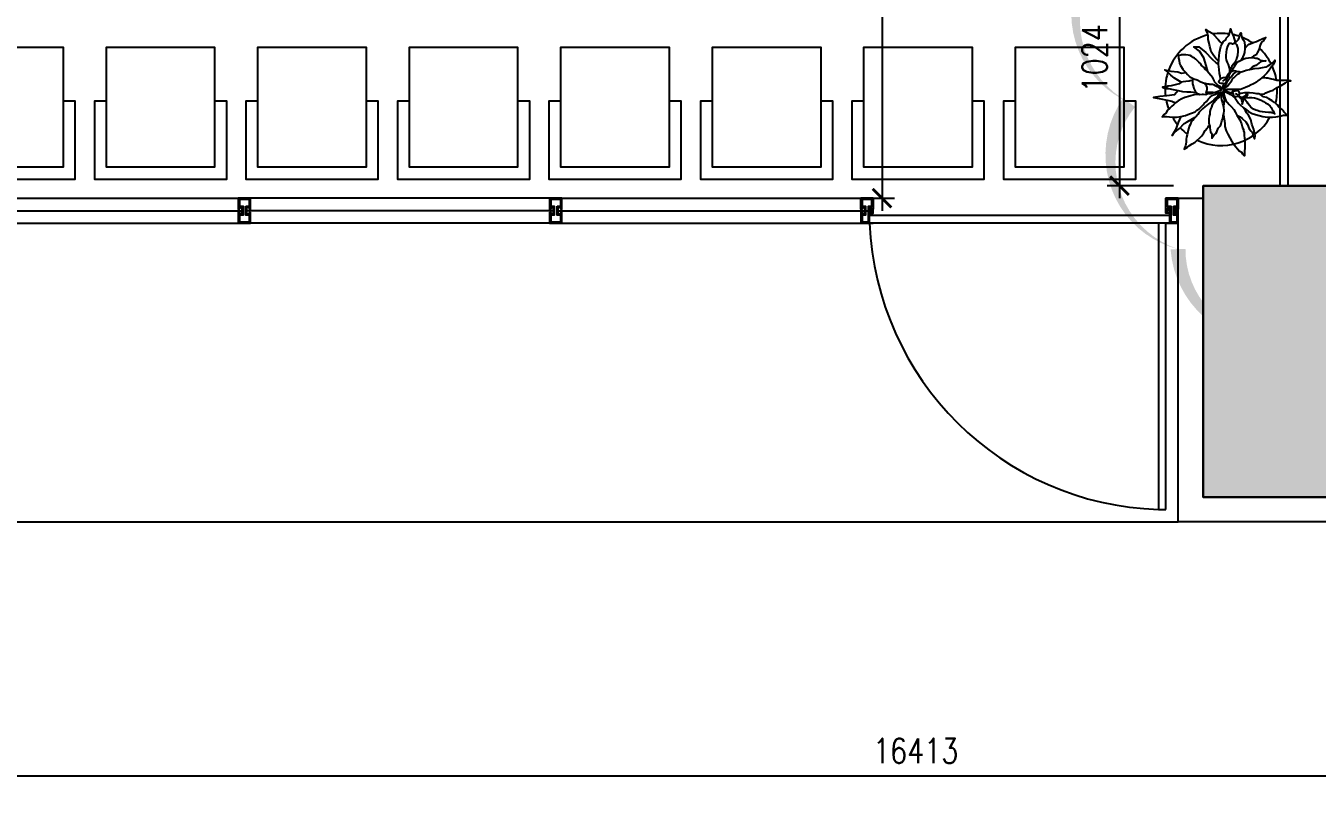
# Model space of a CAD drawing. Header units: millimetres. Extents: x 489570 to 664474, y -400689 to -233120.
# Drawn here: x 545257 to 550442, y -294219 to -291157 of the extents above; entities that cross this region are included whole.
import ezdxf

# ---------------------------------------------------------------- set-up
doc = ezdxf.new("R2010")
doc.units = ezdxf.units.MM
doc.header["$LTSCALE"] = 10
doc.header["$MEASUREMENT"] = 0
doc.linetypes.add('HIDDEN', pattern=[0.375, 0.25, -0.125])
for name, color, linetype in [('03AFP', 2, 'Continuous'), ('06APP', 1, 'HIDDEN'), ('07APP', 7, 'Continuous'), ('XREF BB LVL 3$0$X-WTC3-Level 3 segmented$0$COL', 7, 'Continuous'), ('XREF BB LVL 3$0$X-WTC3-Level 3 segmented$0$DMS', 7, 'Continuous'), ('XREF BB LVL 3$0$X-WTC3-Level 3 segmented$0$DOOR', 2, 'Continuous'), ('XREF BB LVL 3$0$X-WTC3-Level 3 segmented$0$HAT', 251, 'Continuous'), ('XREF BB LVL 3$0$X-WTC3-Level 3 segmented$0$WAL', 7, 'Continuous'), ('XREF BB LVL 3$0$X-WTC3-Level 3 segmented$0$WIN', 2, 'Continuous')]:
    doc.layers.add(name, color=color, linetype=linetype)
doc.styles.add('DIM', font='ROMANS.shx', dxfattribs={"width": 0.8})
doc.dimstyles.new('DIM 50', dxfattribs={"dimscale": 50, "dimtxt": 2, "dimasz": 1.5, "dimexe": 1, "dimexo": 1, "dimgap": 1, "dimtad": 1, "dimdec": 0, "dimzin": 0, "dimdsep": 46, "dimtxsty": 'DIM', "dimblk": 'ARCHTICK', "dimcen": 0.09, "dimdle": 1, "dimclrd": 9, "dimclre": 9, "dimclrt": 3, "dimadec": 0, "dimazin": 0, "dimtfac": 1, "dimtdec": 0, "dimtix": 1, "dimtmove": 2, "dimatfit": 3, "dimldrblk": 'DOT', "dimfxl": 2, "dimtolj": 1, "dimtzin": 0, "dimarcsym": 0})

# ---------------------------------------------------------------- blocks, each defined once
blk = doc.blocks.new('XREF BB LVL 3$0$X-WTC3-Level 3 segmented$0$C125105')
at = {"layer": 'XREF BB LVL 3$0$X-WTC3-Level 3 segmented$0$HAT'}
blk.add_hatch(color=256, dxfattribs=at).paths.add_polyline_path([(-524.75, -1250), (525.25, -1250), (525.25, 0), (-524.75, 0)])
at = {"layer": 'XREF BB LVL 3$0$X-WTC3-Level 3 segmented$0$COL'}
blk.add_lwpolyline([(-524.75, -1250), (525.25, -1250), (525.25, 0), (-524.75, 0)], close=True, dxfattribs=at)
blk = doc.blocks.new('XREF BB LVL 3$0$X-WTC3-Level 3 segmented$0$STRU')
at = {"layer": 'XREF BB LVL 3$0$X-WTC3-Level 3 segmented$0$COL', "rotation": 90}
blk.add_blockref('XREF BB LVL 3$0$X-WTC3-Level 3 segmented$0$C125105', (-22400, -12500.25), dxfattribs=at)
blk = doc.blocks.new('XREF BB LVL 3$0$X-WTC3-Level 3 segmented$0$fra2')
for points in [[(0.434, 0), (0, 0), (0, 0.5), (0.434, 0.5)], [(0.434, 0.501), (0.434, 0.46), (0.364, 0.41), (0.364, 0.355), (0.636, 0.355), (0.636, 0.41), (0.566, 0.46), (0.566, 0.5), (1, 0.5), (1, 0), (0.566, 0), (0.566, 0.04), (0.636, 0.09), (0.636, 0.145), (0.364, 0.145), (0.364, 0.09), (0.434, 0.04), (0.434, -0.001)]]:
    blk.add_lwpolyline(points)
blk.add_lwpolyline([(0.686, 0.305), (0.686, 0.45), (0.95, 0.45), (0.95, 0.05), (0.686, 0.05), (0.686, 0.195), (0.314, 0.195), (0.314, 0.05), (0.05, 0.05), (0.05, 0.45), (0.314, 0.45), (0.314, 0.305)], close=True)
blk = doc.blocks.new('XREF BB LVL 3$0$X-WTC3-Level 3 segmented$0$Fra6')
for points in [[(0.434, 0), (0, 0), (0, 0.5), (0.434, 0.5)], [(0.434, -0.001), (0.434, 0.04), (0.364, 0.09), (0.364, 0.145), (1, 0.145), (1, 0.5), (0.566, 0.5), (0.566, 0.46), (0.636, 0.41), (0.636, 0.355), (0.364, 0.355), (0.364, 0.41), (0.434, 0.46), (0.434, 0.501)]]:
    blk.add_lwpolyline(points)
for points in [[(0.314, 0.305), (0.314, 0.45), (0.05, 0.45), (0.05, 0.05), (0.314, 0.05), (0.314, 0.195), (0.95, 0.195), (0.95, 0.45), (0.686, 0.45), (0.686, 0.305)], [(0.553, 0.454), (0.553, 0.5), (0.447, 0.5), (0.447, 0.454), (0.378, 0.404), (0.378, 0.367), (0.473, 0.367), (0.473, 0.472), (0.527, 0.472), (0.527, 0.367), (0.622, 0.367), (0.622, 0.404)], [(0.386, 0.136), (0.483, 0.136), (0.483, 0.036), (0.557, 0.036), (0.557, 0.136), (0.6, 0.136), (0.6, 0), (0.45, 0), (0.45, 0.042), (0.386, 0.088)]]:
    blk.add_lwpolyline(points, close=True)
blk = doc.blocks.new('XREF BB LVL 3$0$X-WTC3-Level 3 segmented$0$Fra5')
for points in [[(0.434, 0), (0, 0), (0, 0.5), (0.434, 0.5)], [(0.434, -0.001), (0.434, 0.04), (0.364, 0.09), (0.364, 0.145), (0.636, 0.145), (0.636, 0.09), (0.566, 0.04), (0.566, 0), (1, 0), (1, 0.355), (0.364, 0.355), (0.364, 0.41), (0.434, 0.46), (0.434, 0.501)]]:
    blk.add_lwpolyline(points)
for points in [[(0.314, 0.05), (0.314, 0.195), (0.686, 0.195), (0.686, 0.05), (0.95, 0.05), (0.95, 0.305), (0.314, 0.305), (0.314, 0.45), (0.05, 0.45), (0.05, 0.05)], [(0.386, 0.412), (0.386, 0.364), (0.483, 0.364), (0.483, 0.464), (0.557, 0.464), (0.557, 0.364), (0.6, 0.364), (0.6, 0.5), (0.45, 0.5), (0.45, 0.458)]]:
    blk.add_lwpolyline(points, close=True)
blk = doc.blocks.new('_ARCHTICK')
at = {"color": 0, "linetype": 'ByBlock', "const_width": 0.15}
blk.add_lwpolyline([(-0.5, -0.5), (0.5, 0.5)], dxfattribs=at)
blk = doc.blocks.new('*D103')
at = {"layer": '07APP', "color": 9, "lineweight": -2, "transparency": 16777216}
for p, q in [((549648.7, -290725.9), (549648.7, -291849.6)), ((549864.8, -290775.9), (549598.7, -290775.9)), ((549864.8, -291799.6), (549598.7, -291799.6))]:
    blk.add_line(p, q, dxfattribs=at)
at = {"layer": 'Defpoints', "color": 0, "transparency": 16777216}
for p in [(549914.8, -290775.9), (549648.7, -291799.6), (549914.8, -291799.6)]:
    blk.add_point(p, dxfattribs=at)
at = {"layer": '07APP', "color": 9, "lineweight": -2, "transparency": 16777216, "xscale": 75, "yscale": 75, "zscale": 75}
for p, rotation in [((549648.7, -290775.9), 90), ((549648.7, -291799.6), 270)]:
    blk.add_blockref('_ARCHTICK', p, dxfattribs=dict(at, rotation=rotation))
at = {"layer": '07APP', "color": 3, "transparency": 16777216, "insert": (549548.7, -291287.8), "char_height": 100, "attachment_point": 5, "rotation": 90, "style": 'DIM'}
blk.add_mtext('\\A1;1024', dxfattribs=at)
blk = doc.blocks.new('_DOT')
at = {"color": 0, "linetype": 'ByBlock'}
blk.add_line((-0.5, 0), (-1, 0), dxfattribs=at)
at = {"color": 0, "linetype": 'ByBlock', "const_width": 0.5}
blk.add_lwpolyline([(-0.25, 0, 1), (0.25, 0, 1)], format="xyb", close=True, dxfattribs=at)
blk = doc.blocks.new('dot')
at = {"color": 2, "lineweight": -2}
for p, q in [((0, -20.651), (0, 20.651)), ((-20.651, 0), (20.651, 0))]:
    blk.add_line(p, q, dxfattribs=at)
at = {"const_width": 10}
blk.add_lwpolyline([(5, 0, 1), (-5, 0, 1)], format="xyb", close=True, dxfattribs=at)
blk = doc.blocks.new('*D120')
at = {"layer": '03AFP', "color": 9, "lineweight": -2, "transparency": 16777216}
for p, q in [((557036.5, -290455.4), (557036.5, -294218.8)), ((540623.6, -291130.8), (540623.6, -294218.8)), ((540573.6, -294168.8), (557086.5, -294168.8))]:
    blk.add_line(p, q, dxfattribs=at)
at = {"layer": 'Defpoints', "color": 0, "transparency": 16777216}
for p in [(557036.5, -290405.4), (540623.6, -291080.8), (557036.5, -294168.8)]:
    blk.add_point(p, dxfattribs=at)
at = {"layer": '03AFP', "color": 9, "lineweight": -2, "transparency": 16777216, "xscale": 75, "yscale": 75, "zscale": 75, "rotation": 180}
blk.add_blockref('_ARCHTICK', (540623.6, -294168.8), dxfattribs=at)
at = {"layer": '03AFP', "color": 9, "lineweight": -2, "transparency": 16777216, "xscale": 75, "yscale": 75, "zscale": 75}
blk.add_blockref('_ARCHTICK', (557036.5, -294168.8), dxfattribs=at)
at = {"layer": '03AFP', "color": 3, "transparency": 16777216, "insert": (548830.1, -294068.8), "char_height": 100, "attachment_point": 5, "style": 'DIM'}
blk.add_mtext('\\A1;16413', dxfattribs=at)
blk = doc.blocks.new('*D121')
at = {"layer": '03AFP', "color": 9, "lineweight": -2, "transparency": 16777216}
for p, q in [((548695.2, -286221.6), (548695.2, -291899.6)), ((548251.1, -286271.6), (548745.2, -286271.6)), ((548251.1, -291849.6), (548745.2, -291849.6))]:
    blk.add_line(p, q, dxfattribs=at)
at = {"layer": 'Defpoints', "color": 0, "transparency": 16777216}
for p in [(548201.1, -286271.6), (548201.1, -291849.6), (548695.2, -291849.6)]:
    blk.add_point(p, dxfattribs=at)
at = {"layer": '03AFP', "color": 9, "lineweight": -2, "transparency": 16777216, "xscale": 75, "yscale": 75, "zscale": 75}
for p, rotation in [((548695.2, -286271.6), 90), ((548695.2, -291849.6), 270)]:
    blk.add_blockref('_ARCHTICK', p, dxfattribs=dict(at, rotation=rotation))
at = {"layer": '03AFP', "color": 3, "transparency": 16777216, "insert": (548595.2, -289060.6), "char_height": 100, "attachment_point": 5, "rotation": 90, "style": 'DIM'}
blk.add_mtext('\\A1;5578', dxfattribs=at)

msp = doc.modelspace()

# ---------------------------------------------------------------- linework, layer by layer
at = {"layer": '03AFP', "color": 1}
for points in [[(550047.2, -291300.7), (550035.8, -291288), (550024.9, -291273.6), (550016.9, -291261.2), (550013.4, -291250.3), (550011.4, -291240.4), (550008.5, -291227.5), (550004.5, -291211.6), (550004, -291197.2), (550002.5, -291186.3), (549995.1, -291172.4), (550000.5, -291175.4), (550009, -291179.8), (550020.9, -291186.3), (550030.3, -291196.7), (550041.3, -291208.1), (550045.2, -291212.1), (550052.7, -291221), (550056.2, -291225.5), (550060.6, -291229.5)], [(550054.7, -291369.8), (550052.7, -291358), (550050.7, -291348.1), (550049.2, -291333.2), (550046.7, -291310.9), (550047.7, -291290.6), (550048.2, -291277.7), (550050.7, -291263.8), (550053.2, -291252.8), (550056.1, -291240.4), (550060.6, -291229.5), (550065.6, -291219.6), (550075.5, -291213.1), (550077.5, -291206.2), (550082.5, -291201.2), (550087, -291195.6), (550090.4, -291187.7), (550092.9, -291177.7), (550094.4, -291169.3), (550098.9, -291182.7), (550102.4, -291191.1), (550105.8, -291199.6), (550108.8, -291210), (550111.3, -291217.9), (550111.8, -291222.4), (550112.3, -291227)], [(550114.3, -291224.5), (550120.7, -291218), (550125.7, -291211.6), (550128.7, -291205.1), (550131.7, -291194.7), (550136.1, -291184.8), (550137.1, -291189.7), (550138.1, -291199.7), (550141.1, -291206.6), (550147.1, -291214.6), (550150.6, -291223), (550152, -291237.9), (550152, -291248.3), (550150.1, -291264.7), (550148.1, -291272.6), (550143.1, -291282), (550140.6, -291288), (550137.7, -291294.6)], [(550002.6, -291341.3), (549996.2, -291316.4), (549986.9, -291285.4), (549969.9, -291259.1), (549946.7, -291242.1), (549966.8, -291242.1), (549994.7, -291263.8), (550019.5, -291290.1), (550036.5, -291305.5), (550046.7, -291310.9)], [(550081, -291361.1), (550084.5, -291351.2), (550091, -291342.3), (550091, -291334.3), (550091, -291330.4), (550090.5, -291325.4), (550086, -291312), (550082.1, -291304.3), (550079.6, -291297.9), (550078.1, -291293.4), (550077.1, -291286), (550077.1, -291276.5), (550077.6, -291263.6), (550080.1, -291251.7), (550083.6, -291238.8), (550090, -291227.4), (550094.5, -291226.9), (550097.5, -291226.9), (550101.9, -291228.9), (550104.9, -291229.4), (550108.9, -291227.4), (550113.4, -291226.9), (550118.3, -291232.9), (550120.8, -291239.8), (550123.3, -291248.2), (550123.3, -291259.2), (550122.3, -291277), (550118.8, -291287.9), (550116.4, -291294.9), (550111.4, -291304.8), (550107.4, -291309.8), (550099.9, -291319), (550096.4, -291324.9), (550095.9, -291330.9), (550094.5, -291335.8), (550094.5, -291339.8), (550102.4, -291330.9), (550105.9, -291325.9), (550111.8, -291318), (550118.3, -291307.5), (550129.7, -291299.6), (550137.7, -291294.6), (550147.6, -291290.2), (550155.6, -291287.7), (550167, -291286.2), (550178.4, -291284.7), (550189.3, -291285.2), (550194.8, -291287.7), (550201.3, -291287.7), (550208.7, -291291.7), (550212.7, -291294.6), (550218.7, -291296.1), (550222.6, -291297.1), (550231.1, -291297.6), (550235.5, -291298.1), (550226.6, -291299.6), (550220.6, -291300.1), (550215.2, -291301.6), (550207.7, -291307), (550201.8, -291312.5), (550195.8, -291316), (550188.3, -291319), (550180.9, -291323.4), (550177.4, -291326.9), (550173.4, -291329.4), (550171.5, -291332.9)], [(550152, -291248.3), (550162.5, -291236.4), (550169.4, -291231.4), (550179.9, -291227.5), (550189.3, -291223), (550198.7, -291220), (550206.2, -291215.6), (550224.1, -291208.6), (550235.5, -291204.1), (550228.5, -291215.6), (550218.1, -291223.5), (550213.6, -291235.4), (550208.7, -291250.3), (550206.7, -291256.7), (550200.7, -291265.7), (550196.8, -291274.1), (550186.8, -291279.1), (550178.4, -291284.7)], [(550062.9, -291411.3), (550058, -291406.3), (550053.5, -291402.3), (550049, -291399.4), (550041.1, -291392.4), (550032.6, -291385), (550029.7, -291382), (550028.2, -291376.5), (550023.2, -291366.1), (550015.7, -291356.2), (550007.8, -291346.8), (549997.4, -291335.9), (549992.9, -291330.9), (549988.9, -291324.9), (549978, -291317), (549974.5, -291310.5), (549967.5, -291303.6), (549959.6, -291294.7), (549955.1, -291291.7), (549949.2, -291287.2), (549944.2, -291283.8), (549938.7, -291280.3), (549932.8, -291276.8), (549924.8, -291274.8), (549915.4, -291273.3), (549909.9, -291273.3), (549903.5, -291273.3), (549897, -291273.8), (549894.5, -291275.3), (549888.6, -291276.3), (549884.1, -291276.8), (549885.6, -291279.8), (549886.1, -291286.7), (549888.1, -291297.1), (549890, -291308.6), (549894, -291317), (549903.5, -291331.9), (549907.4, -291337.3), (549914.4, -291345.3), (549921.8, -291353.2), (549925.8, -291356.7), (549931.3, -291361.7), (549936.7, -291365.1), (549946.7, -291369.6), (549960.1, -291374.6), (549975.5, -291381.5), (549985.4, -291386), (549991.4, -291387), (549996.4, -291389), (550002.3, -291390.4), (550006.8, -291390.4), (550009.3, -291390.9), (550013.3, -291391.4), (550021.7, -291391.9), (550026.2, -291392.9), (550032.6, -291397.4), (550041.1, -291401.4), (550051, -291408.3), (550057, -291412.8), (550059.5, -291414.8)], [(550064.4, -291411.8), (550072.9, -291406.8), (550080.3, -291401.4), (550089.8, -291389.4), (550094.2, -291383.5), (550099.2, -291377), (550103.7, -291368.6), (550107.6, -291366.1), (550112.6, -291361.2), (550117.1, -291356.7), (550123, -291351.7), (550130.5, -291346.8), (550138.4, -291342.3), (550150.1, -291338.4), (550156.6, -291335.9), (550171.5, -291332.9), (550178.4, -291331.4), (550190.3, -291328.9), (550209.2, -291326.9), (550222.6, -291324.5), (550237, -291321.5), (550247, -291316), (550253.9, -291312.5), (550262.9, -291306.1), (550267.8, -291300.1), (550272.3, -291294.7), (550271.8, -291301.1), (550264.9, -291313.5), (550257.9, -291323), (550247, -291339.3), (550239.5, -291347.8), (550229.6, -291358.2), (550220.6, -291366.6), (550212.7, -291371.6), (550203.8, -291378.1), (550198.3, -291383), (550188.8, -291388.5), (550172.5, -291397.4), (550170.5, -291398.4), (550154.6, -291405.3), (550140.7, -291410.3), (550134.2, -291412.3), (550119.3, -291412.3), (550109.4, -291412.3), (550099.9, -291412.8), (550090.5, -291412.8), (550083.5, -291412.8), (550078.1, -291412.8), (550066.1, -291413.8), (550063.2, -291415.3)], [(549896, -291383.7), (549869.3, -291367.4), (549855.3, -291355), (549838.3, -291339.5), (549830.5, -291333.4), (549855.3, -291339.5), (549883.2, -291342.6), (549897.2, -291347.3), (549914.4, -291345.3)], [(550068.6, -291409.3), (550072.1, -291400.8), (550078, -291390.4), (550082, -291380), (550086.5, -291374.5), (550096.4, -291362.6), (550105.9, -291350.7), (550115.8, -291343.3), (550118.3, -291340.3)], [(550085, -291359.6), (550088, -291358.7), (550093.5, -291349.2), (550095.9, -291342.3), (550103.4, -291337.8), (550107.4, -291337.3), (550113.8, -291338.3), (550123.3, -291341.3), (550127.7, -291341.3), (550134.5, -291344.5), (550138.4, -291342.3)], [(549941.2, -291376.8), (549932.8, -291378.2), (549928.3, -291379.7), (549914.4, -291380.2), (549904.5, -291382.2), (549896, -291383.7), (549887.6, -291390.1), (549877.6, -291392.6), (549856.3, -291398.6), (549842.4, -291400.1), (549835.3, -291403.5), (549821.4, -291404), (549832.3, -291408.5), (549845.7, -291409.5), (549864.6, -291413.5), (549884.5, -291416.9), (549901.9, -291420.9), (549918.8, -291422.4), (549935.2, -291422.9), (549946.1, -291423.4), (549955.6, -291424.4)], [(549941.7, -291367.4), (549941.2, -291376.8), (549941.7, -291390.2), (549945.2, -291402.6), (549946.7, -291408.5), (549949.2, -291414), (549952.7, -291419.9), (549955.6, -291424.4), (549960.1, -291428.4), (549965.6, -291430.4), (549971, -291432.8), (549980, -291432.3), (549985.4, -291432.3), (549994.9, -291432.8)], [(550059.5, -291414.8), (550047, -291419.9), (550036.6, -291423.9), (550023.2, -291427.4), (550014.3, -291429.9), (550007.3, -291429.9), (549998.9, -291429.4), (549996.4, -291427.9), (549999.8, -291418.9), (550000.8, -291411.5), (550000.8, -291405.5), (549997.4, -291398.1), (549994.9, -291393.6), (549991.4, -291387)], [(550085.5, -291364.6), (550080.5, -291368.1), (550078.5, -291372.1), (550077.5, -291376.5), (550076.6, -291384), (550073.1, -291388.4), (550067.1, -291390.4), (550063.1, -291388.9), (550057.2, -291389.4), (550051.2, -291387.4), (550047.7, -291384), (550048.7, -291376.5), (550052.2, -291372.5), (550057.2, -291367.1), (550064.6, -291365.1), (550075.1, -291363.1), (550081, -291361.1), (550085, -291359.6)], [(550060.5, -291408.8), (550065.1, -291399.8), (550066.1, -291395.4), (550067.1, -291390.4)], [(550085, -291359.6), (550075.1, -291368.6), (550071.6, -291372.5), (550068.1, -291376), (550062.6, -291381)], [(550088, -291358.7), (550085.5, -291364.6)], [(550211.2, -291432.2), (550230.2, -291430.3), (550236.1, -291426.8), (550252, -291419.9), (550265.4, -291415.9), (550281.8, -291404.5), (550298.2, -291396.5), (550314.6, -291385.6), (550323.6, -291380.7), (550333, -291378.7), (550337, -291377.7), (550323.1, -291375.7), (550311.1, -291376.2), (550297.2, -291376.7), (550280.3, -291376.2), (550266.9, -291372.2), (550253.5, -291370.2), (550244.1, -291367.8), (550239.1, -291366.8), (550232.6, -291366.3), (550220.6, -291366.6)], [(549884.5, -291416.9), (549869.2, -291434), (549838.2, -291438.6), (549810.3, -291441.7), (549785.6, -291444.8), (549815, -291451), (549839.8, -291455.6), (549858.4, -291460.3), (549873.7, -291467.1)], [(549971, -291432.8), (549961.1, -291433.3), (549948.7, -291434.8), (549931.3, -291439.3), (549910.9, -291445.2), (549899, -291450.7), (549884.6, -291458.1), (549873.7, -291467.1), (549865.1, -291474.2), (549858.2, -291479.7), (549851.2, -291488.1), (549840.3, -291497.1), (549835.3, -291506), (549827.9, -291512.9), (549821.9, -291519.9), (549819.4, -291522.4), (549828.8, -291521.9), (549837.3, -291521.9), (549849.7, -291522.4), (549861.6, -291523.4), (549877.5, -291523.4), (549894.4, -291521.9), (549913.8, -291516.9), (549929.7, -291511), (549938.1, -291507.5), (549953, -291502), (549959, -291496.6), (549968.4, -291490.1), (549976.4, -291482.2), (549984.5, -291475.1), (549988.9, -291468.7), (549997.9, -291460.7), (550005.3, -291450.8), (550012.3, -291443.8), (550022.2, -291435.9), (550031.7, -291432.4), (550044.6, -291427), (550054, -291424.5), (550058, -291420.5)], [(550049.3, -291425.7), (550045.1, -291434), (550041.6, -291440.5), (550037.6, -291445.9), (550031.2, -291450.4), (550026.7, -291455.4), (550017.7, -291462.3), (550004.3, -291471.2), (549991.4, -291483.1), (549982, -291491.1), (549977, -291496.5), (549969.1, -291504), (549962.6, -291513.4), (549956.1, -291520.9), (549949.2, -291528.3), (549945.7, -291533.8), (549938.3, -291540.7), (549934.2, -291551.3), (549931.7, -291555.3), (549928.3, -291562.2), (549925.3, -291571.1), (549923.3, -291583.1), (549920.3, -291594.5), (549917.3, -291604.4), (549916.3, -291612.8), (549915.8, -291622.8), (549914.9, -291632.2), (549913.4, -291639.6), (549910.9, -291644.6), (549907.9, -291652), (549921.8, -291644.1), (549929.8, -291638.1), (549940.7, -291631.2), (549952.1, -291624.2), (549958.6, -291617.3), (549971, -291607.4), (549978.9, -291598.4), (549986.9, -291587.5), (549992.8, -291578.1), (550000.8, -291568.2), (550004.3, -291563.7), (550005.8, -291560.2), (550009.8, -291557)], [(549994.9, -291432.8), (550003.1, -291429.6)], [(549998.1, -291423.4), (550013.2, -291423.9), (550023.6, -291423.9), (550029.9, -291425.6), (550036.6, -291423.9)], [(550058, -291420.5), (550054.6, -291430.9), (550051.1, -291439.8), (550049.1, -291443.8), (550041.7, -291448.8), (550033.7, -291458.7), (550028.7, -291465.2), (550020.3, -291475.1), (550017.3, -291483.5), (550013.3, -291492), (550011.3, -291501.9), (550010.8, -291512.3), (550008.3, -291520), (550007.3, -291530.5), (550007.3, -291538.4), (550007.8, -291546.8), (550008.8, -291553.8), (550010.8, -291560.2), (550010.8, -291567.2), (550013.8, -291582.6), (550016.3, -291587), (550018.8, -291593), (550019.8, -291599.4), (550019.8, -291607.9), (550024.7, -291599.9), (550028.7, -291595), (550035.2, -291589), (550039.1, -291583.1), (550045.1, -291568.2), (550054.5, -291558.7), (550056.5, -291550.3), (550060, -291538.9), (550063, -291529), (550064.5, -291519.1), (550067, -291508.8), (550068.5, -291498.9), (550068, -291483), (550064.1, -291468.6), (550062.1, -291462.2), (550059.6, -291454.2), (550058.6, -291445.8), (550059.6, -291438.9), (550060.1, -291431.9), (550062.1, -291426), (550062.1, -291423.5)], [(550062.1, -291423.5), (550064.6, -291434.9), (550066.5, -291443.8), (550068, -291448.3), (550069, -291453.3), (550069, -291459.2), (550069, -291462.7), (550068, -291467.1), (550067.5, -291472.6)], [(550062.6, -291419.6), (550070.6, -291422.1), (550076.5, -291424), (550085, -291428), (550094.4, -291433.5), (550101.9, -291438.9), (550112.8, -291447.4), (550121.2, -291460.3), (550126.7, -291468.2), (550132.7, -291474.7), (550145.6, -291485.1), (550158, -291494.5), (550166.9, -291501), (550181.9, -291508.9), (550194.3, -291512.9), (550208.7, -291517.3), (550224.6, -291520.8), (550243, -291523.8), (550256.5, -291524.3), (550263, -291524.3), (550275.9, -291523.3), (550284.4, -291520.9), (550295.3, -291519.4), (550302.2, -291517.4), (550307.7, -291515.9), (550317.1, -291515.4), (550323.6, -291515.9), (550316.1, -291510.4), (550309.7, -291504.5), (550306.7, -291499), (550301.7, -291493.1), (550295.8, -291488.6), (550288.8, -291483.1), (550283.9, -291475.7), (550279.4, -291471.7), (550273.4, -291466.8), (550270.4, -291465.8), (550266.5, -291462.8), (550261, -291457.8), (550248.5, -291449.8), (550238.6, -291445.3), (550227.1, -291441.8), (550214.7, -291433.4), (550207.8, -291430.9), (550200.3, -291429.9), (550193.3, -291428.9), (550185.4, -291427.4), (550170.5, -291427), (550163.5, -291427), (550150.6, -291427), (550135.7, -291428.4), (550129.8, -291430.4)], [(550062.6, -291419.6), (550067.5, -291428.9), (550069, -291436.9), (550071, -291445.8), (550075, -291456.7), (550082.4, -291464.7), (550088.9, -291473.1), (550097.3, -291481), (550107.3, -291493.7), (550114.8, -291505.2), (550120.2, -291516.1), (550131.2, -291534.9), (550138.1, -291550.8), (550142.6, -291566.7), (550146.1, -291573.1), (550147.1, -291579.1), (550148.5, -291585.1), (550148.5, -291590.5), (550149.5, -291598.4), (550150, -291607.4), (550152, -291617.8), (550152, -291627.2), (550152, -291637.2), (550152, -291644.6), (550151.5, -291652), (550151, -291658), (550150.5, -291668.9), (550150.5, -291678.9), (550147.5, -291677.9), (550144.1, -291672), (550139.1, -291666.5), (550129.7, -291660.1), (550123.7, -291654.1), (550114.3, -291643.7), (550107.3, -291634.3), (550100.8, -291622.3), (550092.4, -291607.5), (550085, -291592.1), (550078, -291578.7), (550073, -291561.8), (550072.5, -291549.9), (550072, -291540.5), (550070.5, -291533), (550069.1, -291522.1), (550065.8, -291513.9)], [(550064.6, -291414.5), (550072.6, -291417.5), (550082.6, -291421), (550089.5, -291423.5), (550097, -291426), (550100.4, -291426.5), (550103.7, -291425.9)], [(550127.3, -291436.4), (550129.8, -291430.4), (550129.8, -291426), (550128.8, -291422), (550126.8, -291419.5), (550124.3, -291418.5), (550120.8, -291418), (550115.3, -291418.5), (550111.4, -291420), (550106.9, -291421), (550101.4, -291421.5), (550103.4, -291424.5), (550104.4, -291430.4), (550106.9, -291436.4), (550110.4, -291440.4), (550118.8, -291440.8), (550124.3, -291439.4), (550127.3, -291440.8)], [(550124.8, -291436.4), (550123.3, -291433.9), (550119.8, -291431.9), (550114.9, -291429.9)], [(550127.3, -291436.4), (550131.7, -291440.8), (550134.7, -291442.8), (550137.7, -291444.8), (550147.6, -291446.3), (550155.1, -291446.3), (550168, -291445.3), (550179.9, -291444.8), (550190.9, -291446.3), (550199.8, -291448.8), (550206.8, -291451.3), (550217.7, -291455.7), (550226.1, -291460.7), (550234.6, -291466.7), (550243, -291471.1), (550254, -291480.5), (550257.9, -291485.5), (550259.9, -291490.5), (550261.9, -291493.9), (550265.4, -291498.4), (550268.9, -291505.4), (550271.8, -291511.3), (550265.4, -291507.8), (550259.9, -291507.3), (550256.9, -291505.9), (550247.5, -291505.9), (550234.1, -291503.9), (550222.7, -291502.9), (550212.2, -291501.4), (550201.3, -291497.9), (550195.3, -291495.4), (550186.9, -291492), (550176, -291483.5), (550171, -291476.6), (550165, -291470.6), (550161.1, -291463.7), (550157.1, -291460.2), (550153.1, -291454.7), (550147.6, -291451.3), (550144.2, -291450.3), (550138.2, -291450.3), (550133.2, -291446.8), (550130.7, -291444.3), (550127.3, -291440.8)], [(550137.7, -291444.8), (550135.7, -291448.5)], [(550135.7, -291448.5), (550138.2, -291450.3), (550138.7, -291456.7), (550140.7, -291461.7), (550141.2, -291468.6), (550140.7, -291472.1), (550144.2, -291465.7), (550145.7, -291458.2), (550146.1, -291455.2), (550147.3, -291451.2)], [(550136.2, -291443.8), (550147.1, -291441.8), (550153.1, -291438.4), (550157.6, -291432.4), (550161.1, -291429.9), (550162, -291433.9), (550159.1, -291441.3), (550156.6, -291443.8), (550155.1, -291446.3)], [(550067.5, -291472.6), (550066, -291475.8)], [(550120.2, -291516.1), (550132.7, -291522.9), (550141.7, -291529.4), (550155.6, -291542.8), (550162.5, -291553.2), (550169, -291571.1), (550177.4, -291580), (550180.9, -291584.5), (550183.4, -291592.4), (550189.9, -291607.8), (550190.9, -291611.2), (550193.3, -291598.8), (550190.9, -291587.4), (550188.4, -291573), (550179.9, -291551.7), (550175.4, -291533.8), (550166, -291515.5), (550158.6, -291506), (550154.6, -291497.6), (550145.6, -291485.1)], [(549894.4, -291521.9), (549884.7, -291545.4), (549873.9, -291574.8), (549859.9, -291598), (549866.9, -291586.4), (549889.3, -291570.1), (549907.9, -291550), (549920.3, -291542.3), (549952.7, -291524.6)]]:
    msp.add_lwpolyline(points, dxfattribs=at)
at = {"layer": '03AFP'}
for points in [[(545406.9, -291725.1), (544972.4, -291725.1), (544972.4, -291242.3), (545406.9, -291242.3), (545406.9, -291725.1), (544972.4, -291725.1), (544972.4, -291459.5), (544924.1, -291459.5), (544924.1, -291773.4), (545455.2, -291773.4), (545455.2, -291459.5), (545406.9, -291459.5), (545406.9, -291725.1)], [(546015.3, -291725.1), (545580.7, -291725.1), (545580.7, -291242.3), (546015.3, -291242.3), (546015.3, -291725.1), (545580.7, -291725.1), (545580.7, -291459.5), (545532.5, -291459.5), (545532.5, -291773.4), (546063.6, -291773.4), (546063.6, -291459.5), (546015.3, -291459.5), (546015.3, -291725.1)], [(546623.6, -291725.1), (546189.1, -291725.1), (546189.1, -291242.3), (546623.6, -291242.3), (546623.6, -291725.1), (546189.1, -291725.1), (546189.1, -291459.5), (546140.8, -291459.5), (546140.8, -291773.4), (546671.9, -291773.4), (546671.9, -291459.5), (546623.6, -291459.5), (546623.6, -291725.1)], [(547232, -291725.1), (546797.5, -291725.1), (546797.5, -291242.3), (547232, -291242.3), (547232, -291725.1), (546797.5, -291725.1), (546797.5, -291459.5), (546749.2, -291459.5), (546749.2, -291773.4), (547280.3, -291773.4), (547280.3, -291459.5), (547232, -291459.5), (547232, -291725.1)], [(547840.4, -291725.1), (547405.8, -291725.1), (547405.8, -291242.3), (547840.4, -291242.3), (547840.4, -291725.1), (547405.8, -291725.1), (547405.8, -291459.5), (547357.5, -291459.5), (547357.5, -291773.4), (547888.6, -291773.4), (547888.6, -291459.5), (547840.4, -291459.5), (547840.4, -291725.1)], [(548448.7, -291725.1), (548014.2, -291725.1), (548014.2, -291242.3), (548448.7, -291242.3), (548448.7, -291725.1), (548014.2, -291725.1), (548014.2, -291459.5), (547965.9, -291459.5), (547965.9, -291773.4), (548497, -291773.4), (548497, -291459.5), (548448.7, -291459.5), (548448.7, -291725.1)], [(549057.1, -291725.1), (548622.5, -291725.1), (548622.5, -291242.3), (549057.1, -291242.3), (549057.1, -291725.1), (548622.5, -291725.1), (548622.5, -291459.5), (548574.2, -291459.5), (548574.2, -291773.4), (549105.4, -291773.4), (549105.4, -291459.5), (549057.1, -291459.5), (549057.1, -291725.1)], [(549665.4, -291725.1), (549230.9, -291725.1), (549230.9, -291242.3), (549665.4, -291242.3), (549665.4, -291725.1), (549230.9, -291725.1), (549230.9, -291459.5), (549182.6, -291459.5), (549182.6, -291773.4), (549713.7, -291773.4), (549713.7, -291459.5), (549665.4, -291459.5), (549665.4, -291725.1)]]:
    msp.add_lwpolyline(points, close=True, dxfattribs=at)
at = {"layer": '03AFP', "color": 2}
for start, end in [(103.7197, 160.3249), (81.7029, 98.3689), (71.0219, 78.2554), (56.0061, 68.4617), (27.1376, 47.3081), (162.0883, 186.7282), (9.4358, 24.8212), (190.7721, 200.6515), (345.7284, 2.1412), (209.3815, 218.8347), (244.5166, 330.357), (223.1084, 232.8323)]:
    msp.add_arc((550057, -291412.8), 225.2, start, end, dxfattribs=at)
at = {"layer": '06APP'}
msp.add_line((550291.8, -286773.5), (550291.8, -291799.6), dxfattribs=at)
at = {"layer": '06APP', "color": 4, "linetype": 'Continuous'}
msp.add_lwpolyline([(551062.3, -292320.3, 0, 60, -0.520567), (550402.7, -292390.4, 0, 60, 0), (550402.7, -292390.4, 0, 60, -0.520567), (549883.5, -292053.9, 0, 60, 0), (549883.5, -292053.9, 0, 60, -0.520567), (549687, -291464.9, 0, 60, 0), (549687, -291464.9, 0, 60, -0.520567), (549588.8, -290847.9, 0, 60, 0)], format="xyseb", dxfattribs=at)
at = {"layer": '07APP'}
msp.add_line((550324.8, -286771.6), (550324.8, -291799.6), dxfattribs=at)
at = {"layer": 'XREF BB LVL 3$0$X-WTC3-Level 3 segmented$0$DOOR'}
for p, q in [((544235.4, -291849.6), (546109.7, -291849.6)), ((547359.7, -291849.6), (546159.7, -291849.6)), ((547409.7, -291849.6), (548634.7, -291849.6)), ((548609.7, -291849.6), (548609.7, -291949.6)), ((548659.7, -291849.6), (548609.7, -291849.6)), ((549884.7, -291849.6), (549834.7, -291849.6)), ((549884.7, -291949.6), (549884.7, -291849.6)), ((544235.4, -291949.6), (546109.7, -291949.6)), ((547359.7, -291949.6), (546159.7, -291949.6)), ((547409.7, -291949.6), (548634.7, -291949.6)), ((548634.7, -291949.6), (548659.7, -291949.6)), ((549804.7, -291949.6), (549804.7, -293099.6)), ((549834.7, -291949.6), (549804.7, -291949.6)), ((549834.7, -293099.6), (549834.7, -291949.6)), ((549834.7, -291949.6), (549884.7, -291949.6)), ((549804.7, -293099.6), (549834.7, -293099.6))]:
    msp.add_line(p, q, dxfattribs=at)
at = {"layer": 'XREF BB LVL 3$0$X-WTC3-Level 3 segmented$0$DOOR', "color": 4}
for p, q in [((544220.9, -291899.6), (546124.2, -291899.6)), ((547374.2, -291899.6), (546145.2, -291899.6)), ((547395.2, -291899.6), (548649.2, -291899.6))]:
    msp.add_line(p, q, dxfattribs=at)
at = {"layer": 'XREF BB LVL 3$0$X-WTC3-Level 3 segmented$0$DOOR'}
msp.add_lwpolyline([(548645.2, -291949.6), (548645.2, -291917.8), (549849, -291917.8), (549849, -291949.6)], close=True, dxfattribs=at)
msp.add_arc((549843.2, -291901.3), 1198.9, 182.3095, 268.1625, dxfattribs=at)
at = {"layer": 'XREF BB LVL 3$0$X-WTC3-Level 3 segmented$0$WAL'}
msp.add_lwpolyline([(551034.7, -291849.6), (551134.7, -291849.6), (551134.7, -293149.6), (549884.7, -293149.6), (549884.7, -291849.6), (549984.7, -291849.6)], dxfattribs=at)
at = {"layer": 'XREF BB LVL 3$0$X-WTC3-Level 3 segmented$0$WIN'}
msp.add_line((526134.7, -293149.6), (549884.7, -293149.6), dxfattribs=at)

# ---------------------------------------------------------------- block references
at = {"layer": 'XREF BB LVL 3$0$X-WTC3-Level 3 segmented$0$COL', "xscale": -1, "rotation": 180}
msp.add_blockref('XREF BB LVL 3$0$X-WTC3-Level 3 segmented$0$C125105', (550509.5, -293049.6), dxfattribs=at)
at = {"layer": 'XREF BB LVL 3$0$X-WTC3-Level 3 segmented$0$DMS', "rotation": 90}
msp.add_blockref('XREF BB LVL 3$0$X-WTC3-Level 3 segmented$0$STRU', (538009.7, -270649.6), dxfattribs=at)
at = {"layer": 'XREF BB LVL 3$0$X-WTC3-Level 3 segmented$0$DOOR', "yscale": 100, "zscale": 100, "rotation": 270}
for name, p, xscale in [('XREF BB LVL 3$0$X-WTC3-Level 3 segmented$0$fra2', (546109.7, -291949.6), -100), ('XREF BB LVL 3$0$X-WTC3-Level 3 segmented$0$fra2', (547359.7, -291949.6), -100), ('XREF BB LVL 3$0$X-WTC3-Level 3 segmented$0$Fra5', (548609.7, -291849.6), 100), ('XREF BB LVL 3$0$X-WTC3-Level 3 segmented$0$Fra6', (549834.5, -291849.6), 100)]:
    msp.add_blockref(name, p, dxfattribs=dict(at, xscale=xscale))

# ---------------------------------------------------------------- dimensions: what is measured, and where the dimension line sits
at = {"layer": '03AFP'}
dim = msp.add_linear_dim(base=(548695.2, -291849.6), p1=(548201.1, -286271.6), p2=(548201.1, -291849.6), angle=90, dimstyle='DIM 50', override={"dimldrblk": 'dot'}, dxfattribs=at)
dim.commit()
dim.dimension.update_dxf_attribs({"geometry": '*D121', "text_midpoint": (548595.2, -289060.6)})
dim = msp.add_linear_dim(base=(557036.5, -294168.8), p1=(540623.6, -291080.8), p2=(557036.5, -290405.4), dimstyle='DIM 50', override={"dimldrblk": 'dot'}, dxfattribs=at)
dim.commit()
dim.dimension.update_dxf_attribs({"geometry": '*D120', "text_midpoint": (548830.1, -294068.8)})
at = {"layer": '07APP'}
dim = msp.add_linear_dim(base=(549648.7, -291799.6), p1=(549914.8, -290775.9), p2=(549914.8, -291799.6), angle=90, dimstyle='DIM 50', override={"dimldrblk": 'dot'}, dxfattribs=at)
dim.commit()
dim.dimension.update_dxf_attribs({"geometry": '*D103', "text_midpoint": (549548.7, -291287.8)})

doc.saveas('drawing.dxf')
